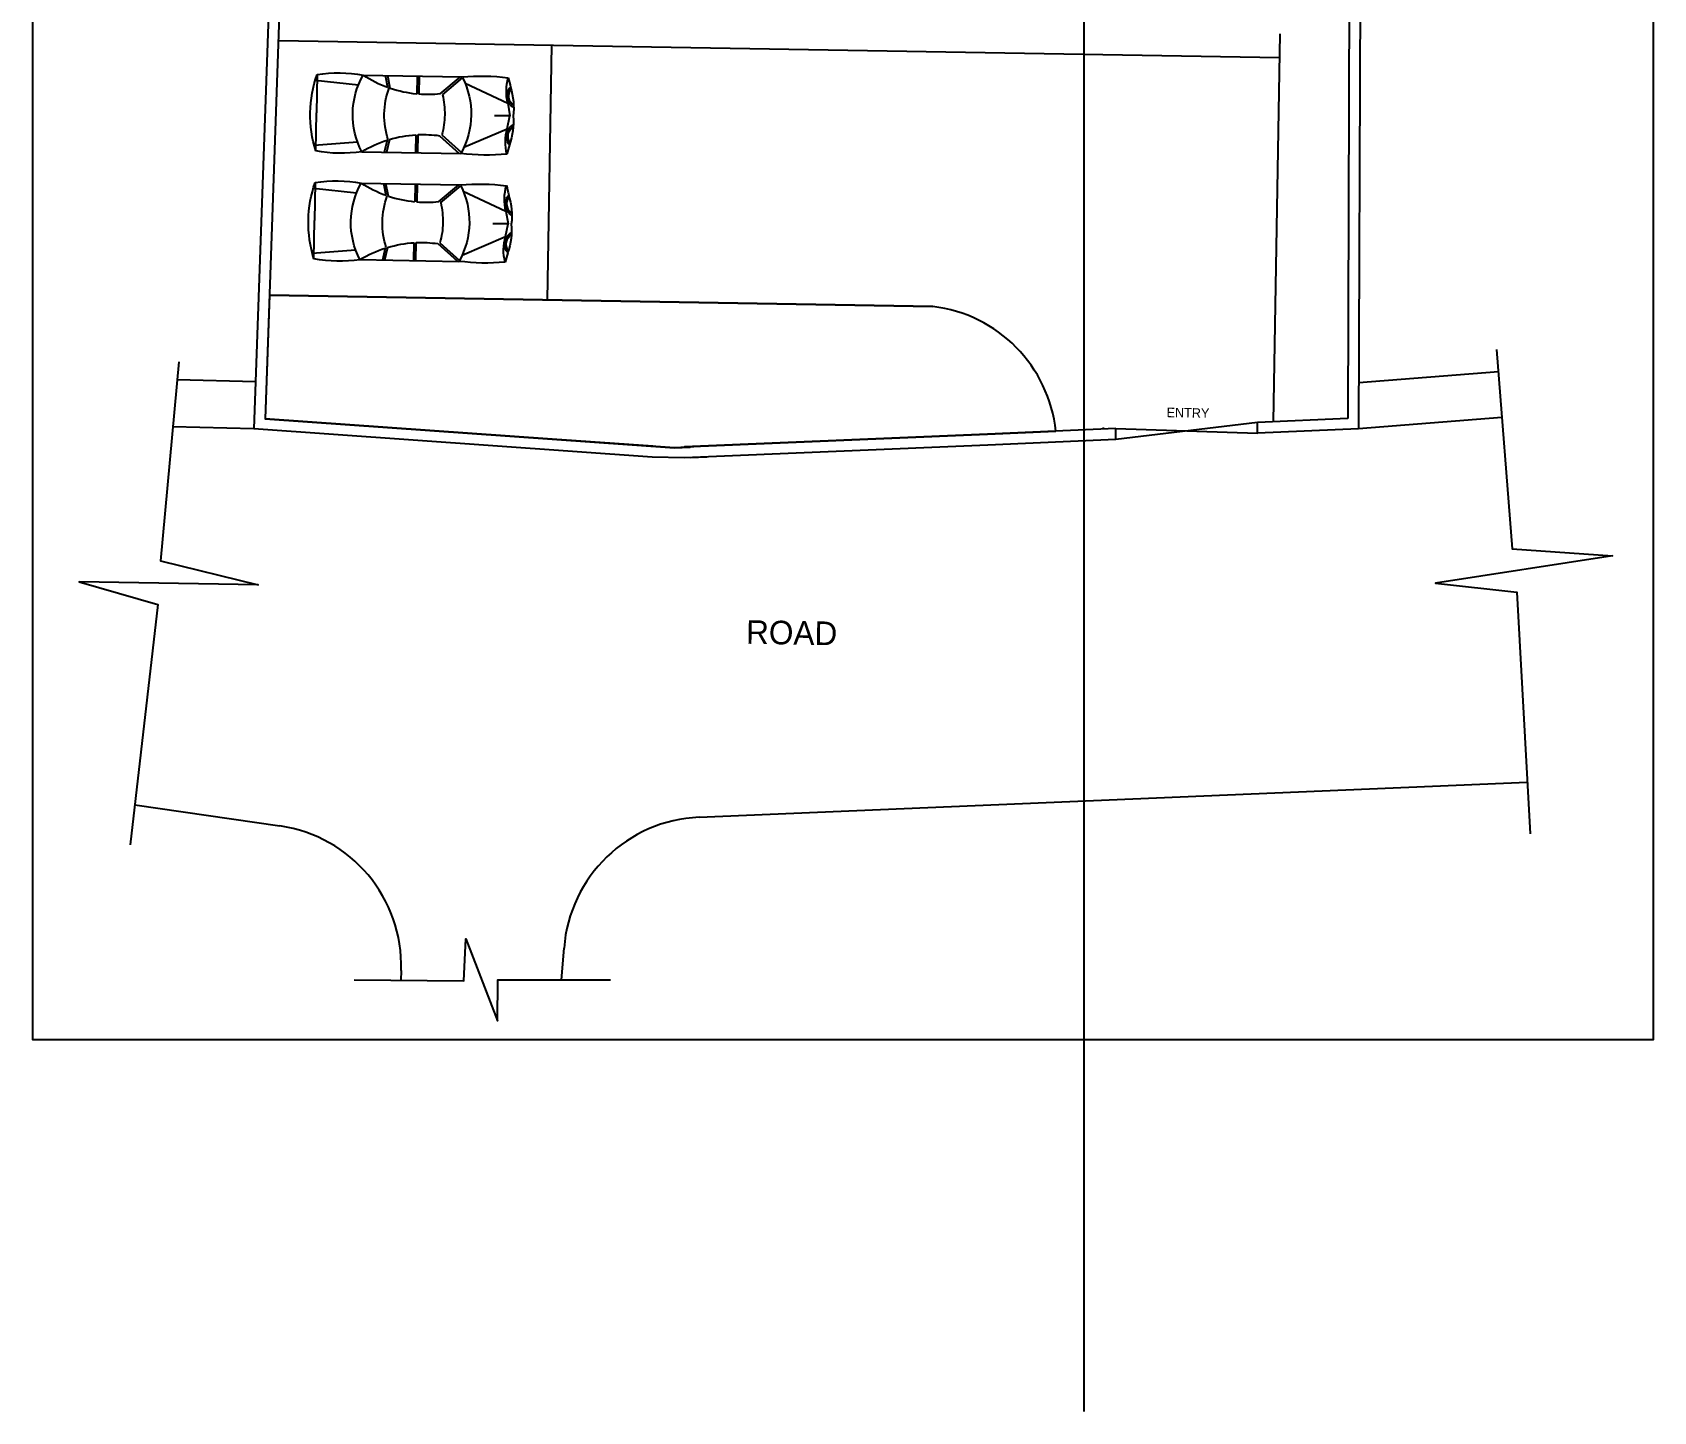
# Model space of a CAD drawing. Header units: inches. Extents: x -706 to 45253, y -3984 to 13819.
# Drawn here: x 28388 to 31822, y 2747 to 5669 of the extents above; entities that cross this region are included whole.
import ezdxf

# ---------------------------------------------------------------- set-up
doc = ezdxf.new("R2010")
doc.units = ezdxf.units.IN
for name, color, linetype in [('BC-Hatch', 8, 'Continuous'), ('BC-LANDSCAPE', 106, 'Continuous'), ('BC-WHITECOLOR', 7, 'Continuous'), ('FUR', 8, 'Continuous')]:
    doc.layers.add(name, color=color, linetype=linetype)
doc.styles.add('style2', font='FreeSans.ttf')

# ---------------------------------------------------------------- blocks, each defined once
blk = doc.blocks.new('A$C644146154')
at = {"layer": 'FUR'}
for p, q in [((4, 417.7), (85, 417.7)), ((16.2, 421.3), (24.8, 329.6)), ((166, 417.7), (85, 417.7)), ((153.9, 421.3), (145.2, 329.6)), ((4, 320), (4, 110.3)), ((166, 320), (166, 110.3)), ((29.3, 267.1), (4, 272.4)), ((30.9, 262.1), (4, 267.8)), ((139.1, 262.1), (166, 267.8)), ((140.8, 267.1), (166, 272.4)), ((4, 205.9), (41.9, 205.9)), ((4, 201.4), (42.2, 201.4)), ((166, 201.4), (127.9, 201.4)), ((166, 205.9), (128.2, 205.9)), ((40.8, 155.9), (4, 113.7)), ((42.7, 151.2), (6.1, 109.2)), ((127.4, 151.2), (164, 109.2)), ((129.3, 155.9), (166, 113.7)), ((17, 103.9), (58.1, 12.7)), ((153, 103.9), (112, 12.7)), ((85, 7.6), (85, 40.1)), ((58.1, 12.7), (85, 7.6)), ((112, 12.7), (85, 7.6))]:
    blk.add_line(p, q, dxfattribs=at)
for centre, radius, start, end in [((297.6, 368.9), 297.6, 170.559, 189.441), ((85, 171.1), 259.6, 90, 108.1832), ((85, 171.1), 259.6, 71.8168, 90), ((-127.5, 368.9), 297.6, 350.559, 9.441), ((85, 171.1), 169.6, 90, 118.5342), ((-207.9, 186.4), 250.6, 18.7816, 32.2306), ((85, 171.1), 169.6, 61.4658, 90), ((378, 186.4), 250.6, 147.7694, 161.2184), ((85, 104.2), 169.6, 90, 108.8915), ((-207.9, 186.4), 250.6, 4.4672, 17.5921), ((85, 104.2), 169.6, 71.1085, 90), ((378, 186.4), 250.6, 162.4079, 175.5328), ((-207.9, 186.4), 250.6, 353.0144, 3.4359), ((378, 186.4), 250.6, 176.5641, 186.9856), ((85, 315.4), 169.6, 255.5371, 270), ((85, 315.4), 169.6, 270, 284.4629), ((443.4, 61.5), 442, 173.6594, 186.3406), ((85, 259.3), 169.6, 242.2459, 270), ((85, 259.3), 169.6, 270, 297.7541), ((-273.3, 61.5), 442, 353.6594, 6.3406), ((31, -90.3), 106.5, 75.3011, 104.6989), ((85, 282.3), 281.6, 253.2805, 257.4295), ((42.3, -13.9), 28.3, 29.3445, 131.0067), ((70, 145.7), 145.7, 251.503, 275.9265), ((42.3, -13.9), 24.7, 34.5755, 124.4516), ((100.1, 145.7), 145.7, 264.0735, 288.497), ((127.7, -13.9), 28.3, 48.9933, 150.6555), ((127.7, -13.9), 24.7, 55.5484, 145.4245), ((139, -90.3), 106.5, 75.3011, 104.6989), ((85, 282.3), 281.6, 282.5705, 286.7195)]:
    blk.add_arc(centre, radius, start, end, dxfattribs=at)

msp = doc.modelspace()

# ---------------------------------------------------------------- linework, layer by layer
at = {"layer": 'BC-Hatch'}
for p, q in [((30614.62, 8278.65), (30614.62, 2747.48)), ((28947.65, 6762.38), (28880.44, 4850.56)), ((31177.35, 5829.46), (31174, 4851.21)), ((31030, 5666.16), (31015.95, 4844.36)), ((28909.54, 5652.42), (31029.15, 5616.17)), ((29487.37, 5642.54), (29478.14, 5102.62)), ((28889.66, 5112.68), (30295.13, 5088.64)), ((29747.58, 4789.36), (28880.44, 4850.56)), ((31174, 4851.21), (30982.93, 4842.99)), ((29701.95, 4792.58), (29407.13, 4813.39)), ((30410.63, 4818.13), (29768.61, 4791.12)), ((30682.67, 4829.97), (30410.6, 4818.13)), ((30655.69, 4832.44), (30655.63, 4828.8)), ((29815.52, 4792.41), (29747.58, 4789.36)), ((29781.46, 4790.83), (29768.61, 4791.12))]:
    msp.add_line(p, q, dxfattribs=at)
msp.add_lwpolyline([(30555.54, 4824.44, 0.3492923), (30295.13, 5088.64), (28889.66, 5112.68), (28880.44, 4850.56), (29747.58, 4789.36), (29780.69, 4790.85), (29768.61, 4791.12), (30410.61, 4818.13)], format="xyb", close=True, dxfattribs=at)
msp.add_lwpolyline([(30682.27, 4806.94), (30682.67, 4829.97), (30982.54, 4819.95), (30982.93, 4842.99), (30682.27, 4806.94)], close=True, dxfattribs=at)
msp.add_arc((30259.31, 4792.9), 297.91, 6.07742, 83.09308, dxfattribs=at)
at = {"layer": 'BC-WHITECOLOR'}
for p, q in [((28924.67, 6763.18), (28856.68, 4829.18)), ((31200.35, 5829.38), (31196.93, 4829.18)), ((31197.26, 4927.7), (31492.85, 4950.94)), ((28860.19, 4929.12), (28694.55, 4933.56)), ((29700.33, 4769.64), (28856.68, 4829.18)), ((31196.93, 4829.18), (30982.54, 4819.95)), ((30411.6, 4795.15), (29768.83, 4768.11)), ((30682.27, 4806.94), (30411.6, 4795.15)), ((29768.83, 4768.11), (29700.33, 4769.64)), ((29816.55, 4769.43), (29780.94, 4767.84)), ((29800.2, 4006.61), (31554.22, 4080.94)), ((28604.43, 4032.67), (28911.87, 3988.23)), ((29508.68, 3662.07), (29513.74, 3729.39)), ((29168.81, 3682.25), (29168.17, 3660.96))]:
    msp.add_line(p, q, dxfattribs=at)
at = {"layer": 'BC-WHITECOLOR', "ltscale": 0.02}
for p, q in [((31500.47, 4853.47), (31196.93, 4829.18)), ((28856.68, 4829.18), (28685.36, 4833.77))]:
    msp.add_line(p, q, dxfattribs=at)
at = {"layer": 'BC-WHITECOLOR'}
for points in [[(31489.22, 4997.46), (31522.2, 4575.33), (31734.72, 4560.06), (31359.8, 4502.36), (31531.81, 4483.14), (31560.33, 3971.23)], [(28698.06, 4971.61), (28659.23, 4549.98), (28866.12, 4499.01), (28486.84, 4505.5), (28653.13, 4457.49), (28594.74, 3948.12)], [(29069.52, 3661.8), (29301.18, 3659.84), (29305.43, 3748.71), (29372.69, 3575.06), (29373.43, 3661.93), (29612.2, 3662.17)]]:
    msp.add_lwpolyline(points, dxfattribs=at)
for centre, start, end in [((28868.95, 3691.31), 358.26938, 81.77505), ((29812.9, 3706.88), 92.42643, 175.69658)]:
    msp.add_arc(centre, 300, start, end, dxfattribs=at)
at = {"layer": 'Defpoints'}
msp.add_lwpolyline([(28387.63, 9335.67), (28387.63, 3535.98), (31821.66, 3535.98), (31821.66, 9335.67)], close=True, dxfattribs=at)

# ---------------------------------------------------------------- block references
at = {"layer": 'BC-LANDSCAPE', "linetype": 'Continuous', "xscale": -1}
for p, rotation in [((29408.23, 5577.07), 89.02008302198814), ((29404.31, 5348.36), 89.02008302198813)]:
    msp.add_blockref('A$C644146154', p, dxfattribs=dict(at, rotation=rotation))

# ---------------------------------------------------------------- texts
at = {"layer": 'BC-WHITECOLOR', "width": 113.9495, "attachment_point": 1, "rotation": 359.02008, "style": 'style2'}
for s, insert, char_height in [('{\\fFreeSans|b0|i0|c0|p18;\\W1.41292; }{\\fFreeSans|b0|i0|c0|p18;ENTRY}', (30779.78, 4874.39), 20), ('{\\fFreeSans|b0|i0|c0|p18;ROAD}', (29899.81, 4424.11), 50)]:
    msp.add_mtext(s, dxfattribs=dict(at, insert=insert, char_height=char_height))

doc.saveas('drawing.dxf')
